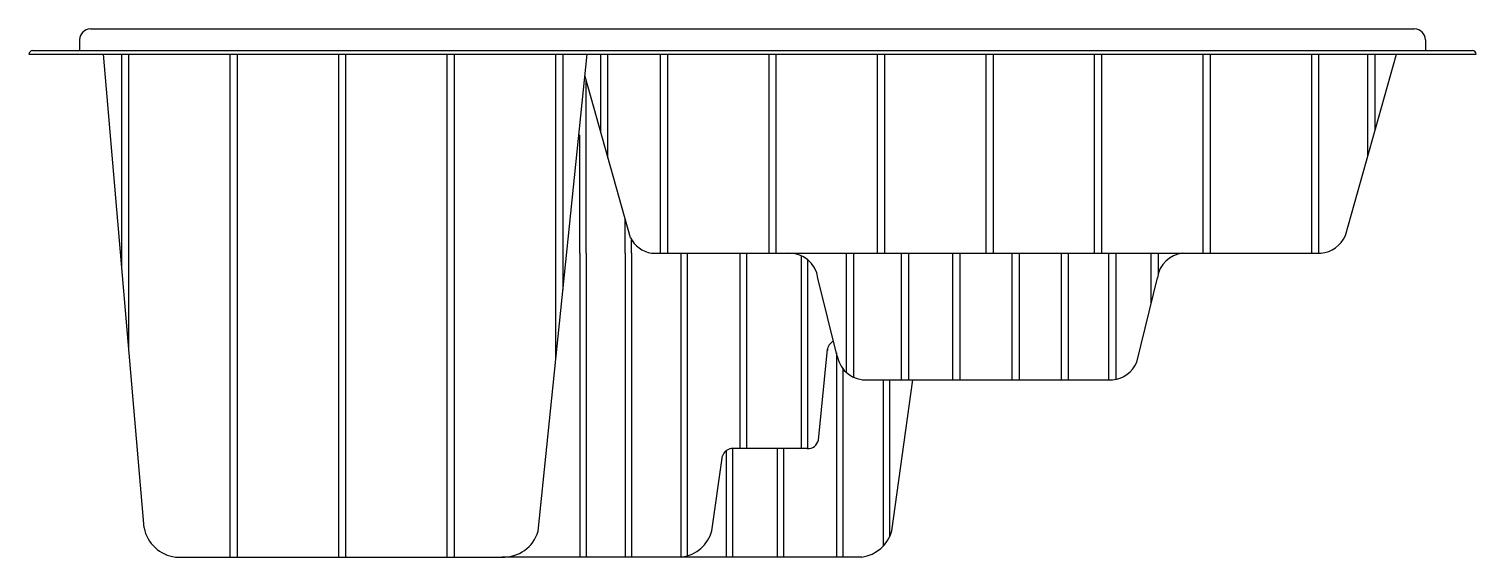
# Model space of a CAD drawing. Extents: x -1283.7 to -1279.7, y 427.43 to 428.89.
import ezdxf

# ---------------------------------------------------------------- set-up
doc = ezdxf.new("R2010")
doc.units = 0
doc.header["$LTSCALE"] = 10
doc.header["$MEASUREMENT"] = 0
doc.layers.add('Piscinas_Fibratec', color=4, linetype='CONTINUOUS')

msp = doc.modelspace()

# ---------------------------------------------------------------- linework, layer by layer
at = {"layer": 'Piscinas_Fibratec'}
for p, q in [((-1283.5301, 428.8905), (-1283.5001, 428.8905)), ((-1283.5001, 428.8905), (-1279.9001, 428.8905)), ((-1279.9001, 428.8905), (-1279.8701, 428.8905)), ((-1283.5601, 428.8605), (-1283.5601, 428.8305)), ((-1279.8401, 428.8605), (-1279.8401, 428.8305)), ((-1283.382, 427.511), (-1283.4941, 428.8205)), ((-1282.2926, 427.502), (-1282.1568, 428.8205)), ((-1280.0613, 428.3196), (-1279.9199, 428.8205)), ((-1282.0372, 428.3133), (-1282.1631, 428.7594)), ((-1282.1597, 428.2705), (-1282.1597, 428.7473)), ((-1282.1776, 428.2705), (-1282.1776, 428.5982)), ((-1282.0522, 428.2705), (-1282.0522, 428.3663)), ((-1282.0342, 428.2705), (-1282.0342, 428.3079)), ((-1281.9797, 428.2705), (-1280.1291, 428.2705)), ((-1281.4661, 427.9854), (-1281.5192, 428.2015)), ((-1280.6382, 427.9694), (-1280.581, 428.2028)), ((-1281.5178, 427.754), (-1281.4926, 428.0056)), ((-1281.3813, 427.9205), (-1280.7049, 427.9205)), ((-1281.315, 427.5033), (-1281.2571, 427.9205)), ((-1281.5489, 427.7305), (-1281.7589, 427.7305)), ((-1281.8123, 427.5033), (-1281.783, 427.7102)), ((-1283.2948, 427.4305), (-1282.3928, 427.4305)), ((-1281.398, 427.4305), (-1282.3928, 427.4305))]:
    msp.add_line(p, q, dxfattribs=at)
at = {"layer": 'Piscinas_Fibratec', "color": 2}
for p, q in [((-1283.7001, 428.8205), (-1279.7001, 428.8205)), ((-1283.6901, 428.8305), (-1279.7101, 428.8305))]:
    msp.add_line(p, q, dxfattribs=at)
at = {"layer": 'Piscinas_Fibratec', "color": 1}
for p, q in [((-1283.4438, 428.233), (-1283.4438, 428.8205)), ((-1283.4238, 427.9994), (-1283.4238, 428.8205)), ((-1283.1438, 427.4305), (-1283.1438, 428.8205)), ((-1283.1238, 427.4305), (-1283.1238, 428.8205)), ((-1282.8438, 427.4305), (-1282.8438, 428.8205)), ((-1282.8238, 427.4305), (-1282.8238, 428.8205)), ((-1282.5438, 427.4305), (-1282.5438, 428.8205)), ((-1282.5238, 427.4305), (-1282.5238, 428.8205)), ((-1282.2438, 427.9753), (-1282.2438, 428.8205)), ((-1282.2238, 428.1695), (-1282.2238, 428.8205)), ((-1282.1196, 428.6052), (-1282.1196, 428.8205)), ((-1282.0996, 428.5344), (-1282.0996, 428.8205)), ((-1281.9544, 428.2705), (-1281.9544, 428.8205)), ((-1281.9344, 428.2705), (-1281.9344, 428.8205)), ((-1281.6544, 428.2705), (-1281.6544, 428.8205)), ((-1281.6344, 428.2705), (-1281.6344, 428.8205)), ((-1281.3544, 428.2705), (-1281.3544, 428.8205)), ((-1281.3344, 428.2705), (-1281.3344, 428.8205)), ((-1281.0544, 428.2705), (-1281.0544, 428.8205)), ((-1281.0344, 428.2705), (-1281.0344, 428.8205)), ((-1280.7544, 428.2705), (-1280.7544, 428.8205)), ((-1280.7344, 428.2705), (-1280.7344, 428.8205)), ((-1280.4544, 428.2705), (-1280.4544, 428.8205)), ((-1280.4344, 428.2705), (-1280.4344, 428.8205)), ((-1280.1544, 428.2705), (-1280.1544, 428.8205)), ((-1280.1344, 428.2705), (-1280.1344, 428.8205)), ((-1279.9992, 428.5396), (-1279.9992, 428.8205)), ((-1279.9792, 428.6105), (-1279.9792, 428.8205)), ((-1282.1776, 428.2705), (-1282.1776, 427.4305)), ((-1282.1597, 428.2705), (-1282.1597, 427.4305)), ((-1282.0522, 428.2705), (-1282.0522, 427.4305)), ((-1282.0342, 428.2705), (-1282.0342, 427.4305)), ((-1281.8985, 428.2705), (-1281.8985, 427.4305)), ((-1281.8806, 428.2705), (-1281.8806, 427.4336)), ((-1281.7347, 428.2705), (-1281.7347, 427.7305)), ((-1281.7167, 428.2705), (-1281.7167, 427.7305)), ((-1281.5657, 428.2636), (-1281.5657, 427.7305)), ((-1281.5478, 428.2525), (-1281.5478, 427.7305)), ((-1281.4409, 428.2705), (-1281.4409, 427.9407)), ((-1281.4209, 428.2705), (-1281.4209, 427.9276)), ((-1281.2888, 428.2705), (-1281.2888, 427.9205)), ((-1281.2688, 428.2705), (-1281.2688, 427.9205)), ((-1281.1474, 428.2705), (-1281.1474, 427.9205)), ((-1281.1274, 428.2705), (-1281.1274, 427.9205)), ((-1280.9834, 428.2705), (-1280.9834, 427.9205)), ((-1280.9634, 428.2705), (-1280.9634, 427.9205)), ((-1280.8474, 428.2705), (-1280.8474, 427.9205)), ((-1280.8274, 428.2705), (-1280.8274, 427.9205)), ((-1280.7159, 428.2705), (-1280.7159, 427.9205)), ((-1280.6959, 428.2705), (-1280.6959, 427.9205)), ((-1280.599, 428.2705), (-1280.599, 428.1294)), ((-1280.579, 428.2705), (-1280.579, 428.2123)), ((-1281.4684, 427.9948), (-1281.4684, 427.4305)), ((-1281.4504, 427.951), (-1281.4504, 427.4305)), ((-1281.3389, 427.9205), (-1281.3389, 427.4608)), ((-1281.321, 427.9205), (-1281.321, 427.4871)), ((-1281.7729, 427.7245), (-1281.7729, 427.4305)), ((-1281.755, 427.7305), (-1281.755, 427.4305)), ((-1281.6321, 427.7305), (-1281.6321, 427.4305)), ((-1281.6142, 427.7305), (-1281.6142, 427.4305))]:
    msp.add_line(p, q, dxfattribs=at)
at = {"layer": 'Piscinas_Fibratec'}
for centre, radius, start, end in [((-1283.5301, 428.8605), 0.03, 90, 180), ((-1279.8701, 428.8605), 0.03, 0, 90), ((-1281.9658, 428.3493), 0.08, 206.7362, 259.9738), ((-1280.1352, 428.3503), 0.08, 274.3597, 337.4644), ((-1281.5984, 428.1906), 0.08, 7.8418, 92.6682), ((-1280.5019, 428.191), 0.08, 96.4642, 171.5094), ((-1281.463, 428.0008), 0.03, 116.5893, 177.7926), ((-1281.3875, 428.0003), 0.08, 190.7219, 274.3973), ((-1280.712, 428.0002), 0.08, 275.0717, 337.3265), ((-1281.7545, 427.7008), 0.03, 98.4881, 161.7379), ((-1281.5471, 427.7605), 0.03, 266.5026, 347.5203), ((-1283.2838, 427.5299), 0.1, 190.8843, 263.6711), ((-1282.3884, 427.5304), 0.1, 267.4797, 343.4668), ((-1281.9088, 427.5296), 0.1, 277.7369, 344.7713), ((-1281.4115, 427.5296), 0.1, 277.7369, 344.7713)]:
    msp.add_arc(centre, radius, start, end, dxfattribs=at)
at = {"layer": 'Piscinas_Fibratec', "color": 2}
for centre, start, end in [((-1283.6901, 428.8205), 90, 180), ((-1279.7101, 428.8205), 0, 90)]:
    msp.add_arc(centre, 0.01, start, end, dxfattribs=at)

doc.saveas('drawing.dxf')
